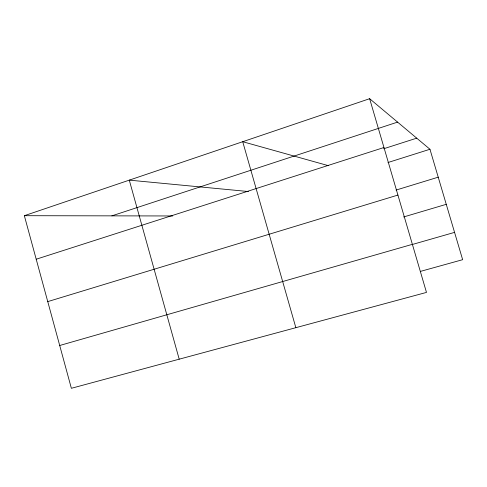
<?xml version="1.0" encoding="UTF-8"?>
<svg xmlns="http://www.w3.org/2000/svg" width="487" height="487" viewBox="0 0 487 487"><rect width="100%" height="100%" fill="white"/><g stroke="black" fill="none" stroke-linecap="round" stroke-linejoin="round"><path stroke-width="0.73" d="M369.639 98.703L426.484 292.413L71.37 388.297L24.35 215.698L369.639 98.703L429.96 149.259L462.65 259.687L420.378 271.411M111.864 215.857L397.575 122.115M36.208 259.218L383.963 147.506M383.659 148.766L416.72 138.162M387.981 162.518L429.96 149.259M396.071 190.076L438.227 177.177M47.756 301.611L397.922 195.068M403.613 216.971L446.262 204.321M59.712 345.496L412.379 244.334M412.465 244.45L454.566 232.372M24.35 215.698L172.721 215.966M248.449 191.537L129.28 180.141L179.198 359.181M328.348 165.665L242.721 141.705L295.853 327.684"/></g></svg>
